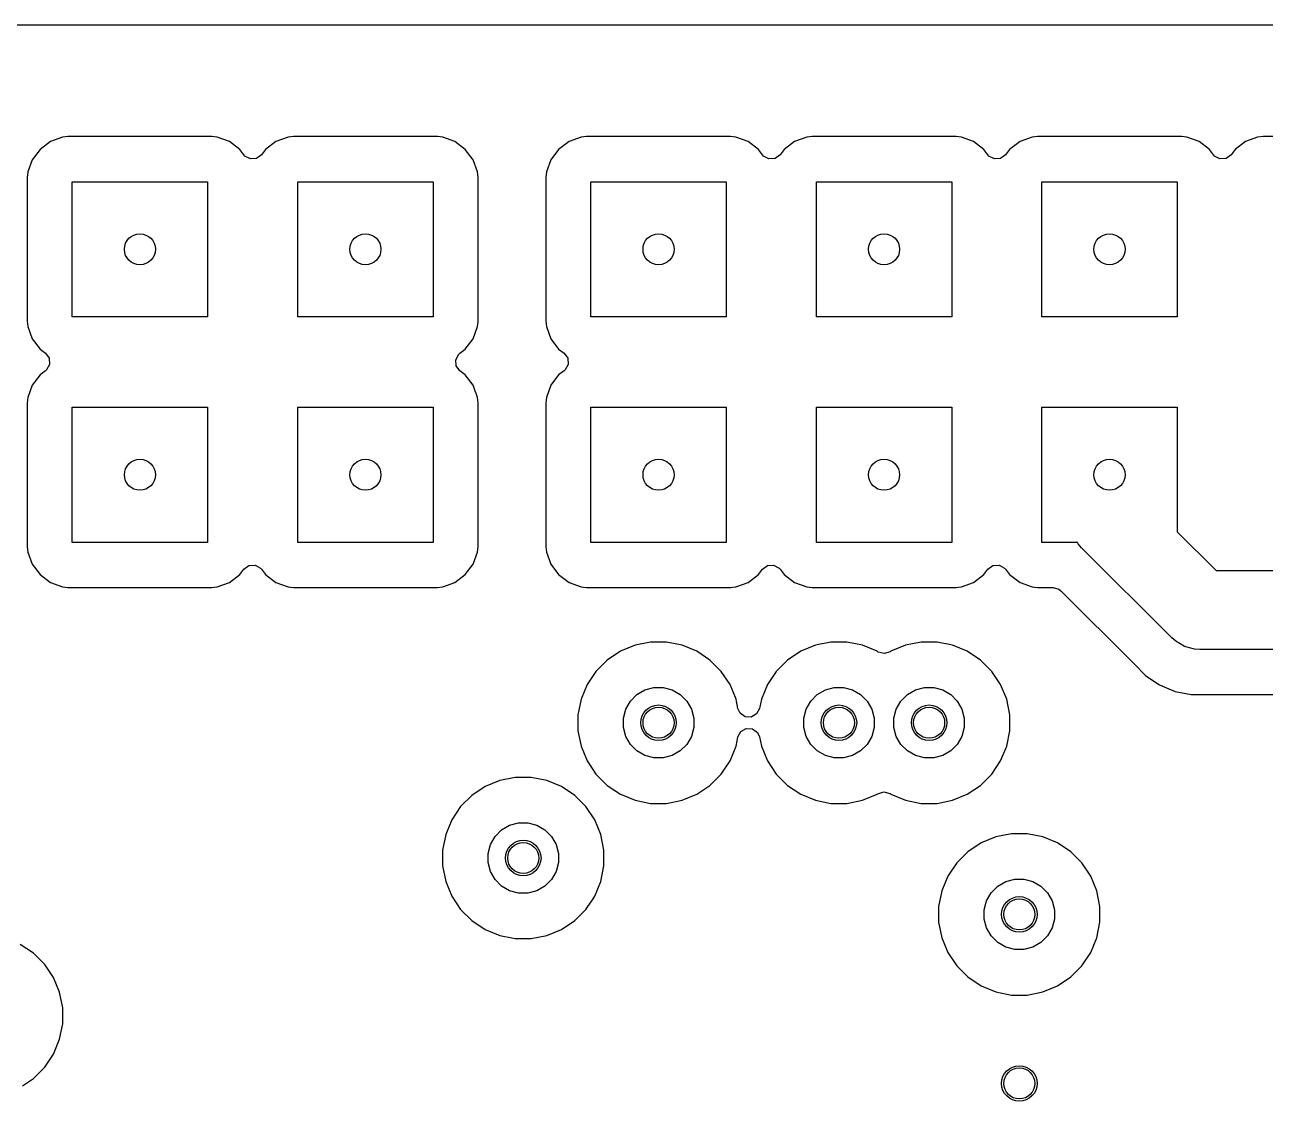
# Model space of a CAD drawing. Extents: x -2.18 to 1.8, y 0.44 to 2.81.
# Drawn here: x -1.521 to -0.971, y 2.337 to 2.815 of the extents above; entities that cross this region are included whole.
import ezdxf

# ---------------------------------------------------------------- set-up
doc = ezdxf.new("R2010")
doc.units = 0
doc.header["$MEASUREMENT"] = 0
doc.layers.add('BLACK', color=7, linetype='CONTINUOUS')

msp = doc.modelspace()

# ---------------------------------------------------------------- linework, layer by layer
at = {"layer": 'BLACK', "linetype": 'CONTINUOUS'}
for p, q in [((-2.1747, 2.81459), (0.99983, 2.81459)), ((-1.50969, 2.76275), (-1.5143, 2.7593)), ((-1.5043, 2.76476), (-1.50969, 2.76275)), ((-1.50192, 2.76502), (-1.5043, 2.76476)), ((-1.5043, 2.76476), (-1.5043, 2.76476)), ((-1.50191, 2.76502), (-1.50192, 2.76502)), ((-1.43809, 2.76502), (-1.50191, 2.76502)), ((-1.43808, 2.76502), (-1.43809, 2.76502)), ((-1.4357, 2.76476), (-1.43808, 2.76502)), ((-1.43031, 2.76275), (-1.4357, 2.76476)), ((-1.4257, 2.7593), (-1.43031, 2.76275)), ((-1.40969, 2.76275), (-1.4143, 2.7593)), ((-1.4043, 2.76476), (-1.40969, 2.76275)), ((-1.40192, 2.76502), (-1.4043, 2.76476)), ((-1.4043, 2.76476), (-1.4043, 2.76476)), ((-1.40191, 2.76502), (-1.40192, 2.76502)), ((-1.33809, 2.76502), (-1.40191, 2.76502)), ((-1.33808, 2.76502), (-1.33809, 2.76502)), ((-1.3357, 2.76476), (-1.33808, 2.76502)), ((-1.33031, 2.76275), (-1.3357, 2.76476)), ((-1.3257, 2.7593), (-1.33031, 2.76275)), ((-1.27969, 2.76275), (-1.2843, 2.7593)), ((-1.2743, 2.76476), (-1.27969, 2.76275)), ((-1.27192, 2.76502), (-1.2743, 2.76476)), ((-1.2743, 2.76476), (-1.2743, 2.76476)), ((-1.27191, 2.76502), (-1.27192, 2.76502)), ((-1.20809, 2.76502), (-1.27191, 2.76502)), ((-1.20808, 2.76502), (-1.20809, 2.76502)), ((-1.2057, 2.76476), (-1.20808, 2.76502)), ((-1.20031, 2.76275), (-1.2057, 2.76476)), ((-1.1957, 2.7593), (-1.20031, 2.76275)), ((-1.17969, 2.76275), (-1.1843, 2.7593)), ((-1.1743, 2.76476), (-1.17969, 2.76275)), ((-1.17192, 2.76502), (-1.1743, 2.76476)), ((-1.1743, 2.76476), (-1.1743, 2.76476)), ((-1.17191, 2.76502), (-1.17192, 2.76502)), ((-1.10809, 2.76502), (-1.17191, 2.76502)), ((-1.10808, 2.76502), (-1.10809, 2.76502)), ((-1.1057, 2.76476), (-1.10808, 2.76502)), ((-1.10031, 2.76275), (-1.1057, 2.76476)), ((-1.0957, 2.7593), (-1.10031, 2.76275)), ((-1.07969, 2.76275), (-1.0843, 2.7593)), ((-1.0743, 2.76476), (-1.07969, 2.76275)), ((-1.07192, 2.76502), (-1.0743, 2.76476)), ((-1.0743, 2.76476), (-1.0743, 2.76476)), ((-1.07191, 2.76502), (-1.07192, 2.76502)), ((-1.00809, 2.76502), (-1.07191, 2.76502)), ((-1.00808, 2.76502), (-1.00809, 2.76502)), ((-1.0057, 2.76476), (-1.00808, 2.76502)), ((-1.00031, 2.76275), (-1.0057, 2.76476)), ((-0.9957, 2.7593), (-1.00031, 2.76275)), ((-0.97969, 2.76275), (-0.9843, 2.7593)), ((-0.9743, 2.76476), (-0.97969, 2.76275)), ((-0.97192, 2.76502), (-0.9743, 2.76476)), ((-0.9743, 2.76476), (-0.9743, 2.76476)), ((-0.97191, 2.76502), (-0.97192, 2.76502)), ((-0.90809, 2.76502), (-0.97191, 2.76502)), ((-1.5143, 2.7593), (-1.51775, 2.75469)), ((-1.42391, 2.75691), (-1.4257, 2.7593)), ((-1.4257, 2.7593), (-1.4257, 2.7593)), ((-1.4257, 2.7593), (-1.4257, 2.7593)), ((-1.42345, 2.75638), (-1.42391, 2.75691)), ((-1.42104, 2.75507), (-1.42345, 2.75638)), ((-1.41609, 2.75691), (-1.41829, 2.75526)), ((-1.4143, 2.7593), (-1.41609, 2.75691)), ((-1.32225, 2.75469), (-1.3257, 2.7593)), ((-1.2843, 2.7593), (-1.28775, 2.75469)), ((-1.19391, 2.75691), (-1.1957, 2.7593)), ((-1.1957, 2.7593), (-1.1957, 2.7593)), ((-1.1957, 2.7593), (-1.1957, 2.7593)), ((-1.19345, 2.75638), (-1.19391, 2.75691)), ((-1.19104, 2.75507), (-1.19345, 2.75638)), ((-1.18609, 2.75691), (-1.18829, 2.75526)), ((-1.1843, 2.7593), (-1.18609, 2.75691)), ((-1.09391, 2.75691), (-1.0957, 2.7593)), ((-1.0957, 2.7593), (-1.0957, 2.7593)), ((-1.0957, 2.7593), (-1.0957, 2.7593)), ((-1.09345, 2.75638), (-1.09391, 2.75691)), ((-1.09104, 2.75507), (-1.09345, 2.75638)), ((-1.08609, 2.75691), (-1.08829, 2.75526)), ((-1.0843, 2.7593), (-1.08609, 2.75691)), ((-0.99391, 2.75691), (-0.9957, 2.7593)), ((-0.9957, 2.7593), (-0.9957, 2.7593)), ((-0.9957, 2.7593), (-0.9957, 2.7593)), ((-0.99345, 2.75638), (-0.99391, 2.75691)), ((-0.99104, 2.75507), (-0.99345, 2.75638)), ((-0.98609, 2.75691), (-0.98829, 2.75526)), ((-0.9843, 2.7593), (-0.98609, 2.75691)), ((-1.51775, 2.75469), (-1.51976, 2.7493)), ((-1.41829, 2.75526), (-1.42104, 2.75507)), ((-1.32024, 2.7493), (-1.32225, 2.75469)), ((-1.28775, 2.75469), (-1.28976, 2.7493)), ((-1.18829, 2.75526), (-1.19104, 2.75507)), ((-1.08829, 2.75526), (-1.09104, 2.75507)), ((-0.98829, 2.75526), (-0.99104, 2.75507)), ((-1.51976, 2.7493), (-1.52002, 2.74692)), ((-1.52002, 2.74692), (-1.52002, 2.68308)), ((-1.51976, 2.7493), (-1.51976, 2.7493)), ((-1.32011, 2.74814), (-1.32024, 2.7493)), ((-1.31998, 2.74692), (-1.32011, 2.74814)), ((-1.31998, 2.74691), (-1.31998, 2.74692)), ((-1.31998, 2.68309), (-1.31998, 2.74691)), ((-1.28976, 2.7493), (-1.29002, 2.74692)), ((-1.29002, 2.74692), (-1.29002, 2.68308)), ((-1.28976, 2.7493), (-1.28976, 2.7493)), ((-1.5, 2.685), (-1.5, 2.745)), ((-1.5, 2.745), (-1.44, 2.745)), ((-1.44, 2.745), (-1.44, 2.685)), ((-1.4, 2.685), (-1.4, 2.745)), ((-1.4, 2.745), (-1.34, 2.745)), ((-1.34, 2.745), (-1.34, 2.685)), ((-1.27, 2.685), (-1.27, 2.745)), ((-1.27, 2.745), (-1.21, 2.745)), ((-1.21, 2.745), (-1.21, 2.685)), ((-1.17, 2.685), (-1.17, 2.745)), ((-1.17, 2.745), (-1.11, 2.745)), ((-1.11, 2.745), (-1.11, 2.685)), ((-1.07, 2.685), (-1.07, 2.745)), ((-1.07, 2.745), (-1.01, 2.745)), ((-1.01, 2.745), (-1.01, 2.685)), ((-1.44, 2.685), (-1.5, 2.685)), ((-1.34, 2.685), (-1.4, 2.685)), ((-1.21, 2.685), (-1.27, 2.685)), ((-1.11, 2.685), (-1.17, 2.685)), ((-1.01, 2.685), (-1.07, 2.685)), ((-1.52002, 2.68308), (-1.51976, 2.6807)), ((-1.51976, 2.6807), (-1.51976, 2.6807)), ((-1.51976, 2.6807), (-1.51775, 2.67531)), ((-1.32225, 2.67531), (-1.32024, 2.6807)), ((-1.32024, 2.6807), (-1.32001, 2.68278)), ((-1.32001, 2.68278), (-1.31998, 2.68308)), ((-1.31998, 2.68308), (-1.31998, 2.68309)), ((-1.29002, 2.68308), (-1.28976, 2.6807)), ((-1.28976, 2.6807), (-1.28976, 2.6807)), ((-1.28976, 2.6807), (-1.28775, 2.67531)), ((-1.51775, 2.67531), (-1.5143, 2.6707)), ((-1.3257, 2.6707), (-1.32225, 2.67531)), ((-1.28775, 2.67531), (-1.2843, 2.6707)), ((-1.5143, 2.6707), (-1.5143, 2.6707)), ((-1.5143, 2.6707), (-1.5143, 2.6707)), ((-1.5143, 2.6707), (-1.51191, 2.66891)), ((-1.51191, 2.66891), (-1.51026, 2.66671)), ((-1.32993, 2.66604), (-1.32862, 2.66845)), ((-1.32862, 2.66845), (-1.32809, 2.66891)), ((-1.32809, 2.66891), (-1.3257, 2.6707)), ((-1.2843, 2.6707), (-1.2843, 2.6707)), ((-1.2843, 2.6707), (-1.2843, 2.6707)), ((-1.2843, 2.6707), (-1.28191, 2.66891)), ((-1.28191, 2.66891), (-1.28026, 2.66671)), ((-1.51007, 2.66396), (-1.51138, 2.66155)), ((-1.51026, 2.66671), (-1.51007, 2.66396)), ((-1.32974, 2.66329), (-1.32993, 2.66604)), ((-1.32809, 2.66109), (-1.32974, 2.66329)), ((-1.28007, 2.66396), (-1.28138, 2.66155)), ((-1.28026, 2.66671), (-1.28007, 2.66396)), ((-1.5143, 2.6593), (-1.51775, 2.65469)), ((-1.51191, 2.66109), (-1.5143, 2.6593)), ((-1.51138, 2.66155), (-1.51191, 2.66109)), ((-1.3257, 2.6593), (-1.32809, 2.66109)), ((-1.32225, 2.65469), (-1.3257, 2.6593)), ((-1.2843, 2.6593), (-1.28775, 2.65469)), ((-1.28191, 2.66109), (-1.2843, 2.6593)), ((-1.28138, 2.66155), (-1.28191, 2.66109)), ((-1.51775, 2.65469), (-1.51976, 2.6493)), ((-1.32112, 2.65167), (-1.32225, 2.65469)), ((-1.32105, 2.65148), (-1.32112, 2.65167)), ((-1.28775, 2.65469), (-1.28976, 2.6493)), ((-1.51976, 2.6493), (-1.52002, 2.64692)), ((-1.52002, 2.64692), (-1.52002, 2.58308)), ((-1.51976, 2.6493), (-1.51976, 2.6493)), ((-1.32024, 2.6493), (-1.32105, 2.65148)), ((-1.32011, 2.64814), (-1.32024, 2.6493)), ((-1.31998, 2.64692), (-1.32011, 2.64814)), ((-1.31998, 2.64691), (-1.31998, 2.64692)), ((-1.31998, 2.58309), (-1.31998, 2.64691)), ((-1.28976, 2.6493), (-1.29002, 2.64692)), ((-1.29002, 2.64692), (-1.29002, 2.58308)), ((-1.28976, 2.6493), (-1.28976, 2.6493)), ((-1.5, 2.585), (-1.5, 2.645)), ((-1.5, 2.645), (-1.44, 2.645)), ((-1.44, 2.645), (-1.44, 2.585)), ((-1.4, 2.585), (-1.4, 2.645)), ((-1.4, 2.645), (-1.34, 2.645)), ((-1.34, 2.645), (-1.34, 2.585)), ((-1.27, 2.585), (-1.27, 2.645)), ((-1.27, 2.645), (-1.21, 2.645)), ((-1.21, 2.645), (-1.21, 2.585)), ((-1.17, 2.585), (-1.17, 2.645)), ((-1.17, 2.645), (-1.11, 2.645)), ((-1.11, 2.645), (-1.11, 2.585)), ((-1.07, 2.585), (-1.07, 2.645)), ((-1.07, 2.645), (-1.01, 2.645)), ((-1.01, 2.645), (-1.01, 2.58975)), ((-1.01, 2.58975), (-0.99275, 2.5725)), ((-1.52002, 2.58308), (-1.51976, 2.5807)), ((-1.51976, 2.5807), (-1.51976, 2.5807)), ((-1.51976, 2.5807), (-1.51775, 2.57531)), ((-1.44, 2.585), (-1.5, 2.585)), ((-1.34, 2.585), (-1.4, 2.585)), ((-1.32225, 2.57531), (-1.32024, 2.5807)), ((-1.32024, 2.5807), (-1.32009, 2.58202)), ((-1.32009, 2.58202), (-1.31998, 2.58308)), ((-1.31998, 2.58308), (-1.31998, 2.58309)), ((-1.29002, 2.58308), (-1.28976, 2.5807)), ((-1.28976, 2.5807), (-1.28976, 2.5807)), ((-1.28976, 2.5807), (-1.28775, 2.57531)), ((-1.21, 2.585), (-1.27, 2.585)), ((-1.11, 2.585), (-1.17, 2.585)), ((-1.05426, 2.585), (-1.07, 2.585)), ((-1.05388, 2.58435), (-1.05426, 2.585)), ((-1.05237, 2.58263), (-1.05388, 2.58435)), ((-1.05388, 2.58435), (-1.05388, 2.58435)), ((-1.01237, 2.54263), (-1.05237, 2.58263)), ((-1.51775, 2.57531), (-1.5143, 2.5707)), ((-1.42391, 2.57309), (-1.42171, 2.57474)), ((-1.42171, 2.57474), (-1.41896, 2.57493)), ((-1.41896, 2.57493), (-1.41655, 2.57362)), ((-1.3257, 2.5707), (-1.32225, 2.57531)), ((-1.28775, 2.57531), (-1.2843, 2.5707)), ((-1.19391, 2.57309), (-1.19171, 2.57474)), ((-1.19171, 2.57474), (-1.18896, 2.57493)), ((-1.18896, 2.57493), (-1.18655, 2.57362)), ((-1.09391, 2.57309), (-1.09171, 2.57474)), ((-1.09171, 2.57474), (-1.08896, 2.57493)), ((-1.08896, 2.57493), (-1.08655, 2.57362)), ((-1.5143, 2.5707), (-1.50969, 2.56725)), ((-1.43031, 2.56725), (-1.4257, 2.5707)), ((-1.4257, 2.5707), (-1.42391, 2.57309)), ((-1.41655, 2.57362), (-1.41609, 2.57309)), ((-1.41609, 2.57309), (-1.4143, 2.5707)), ((-1.4143, 2.5707), (-1.40969, 2.56725)), ((-1.33031, 2.56725), (-1.3257, 2.5707)), ((-1.2843, 2.5707), (-1.27969, 2.56725)), ((-1.20031, 2.56725), (-1.1957, 2.5707)), ((-1.1957, 2.5707), (-1.19391, 2.57309)), ((-1.18655, 2.57362), (-1.18609, 2.57309)), ((-1.18609, 2.57309), (-1.1843, 2.5707)), ((-1.1843, 2.5707), (-1.17969, 2.56725)), ((-1.10031, 2.56725), (-1.0957, 2.5707)), ((-1.0957, 2.5707), (-1.09391, 2.57309)), ((-1.08655, 2.57362), (-1.08609, 2.57309)), ((-1.08609, 2.57309), (-1.0843, 2.5707)), ((-1.0843, 2.5707), (-1.07969, 2.56725)), ((-0.99275, 2.5725), (-0.88725, 2.5725)), ((-1.50969, 2.56725), (-1.5043, 2.56524)), ((-1.5043, 2.56524), (-1.50323, 2.56512)), ((-1.50323, 2.56512), (-1.50192, 2.56498)), ((-1.50192, 2.56498), (-1.50191, 2.56498)), ((-1.50191, 2.56498), (-1.43809, 2.56498)), ((-1.43809, 2.56498), (-1.43808, 2.56498)), ((-1.43808, 2.56498), (-1.43702, 2.56509)), ((-1.43702, 2.56509), (-1.4357, 2.56524)), ((-1.4357, 2.56524), (-1.43031, 2.56725)), ((-1.40969, 2.56725), (-1.4043, 2.56524)), ((-1.4043, 2.56524), (-1.40323, 2.56512)), ((-1.40323, 2.56512), (-1.40192, 2.56498)), ((-1.40192, 2.56498), (-1.40191, 2.56498)), ((-1.40191, 2.56498), (-1.33809, 2.56498)), ((-1.33809, 2.56498), (-1.33808, 2.56498)), ((-1.33808, 2.56498), (-1.33702, 2.56509)), ((-1.33702, 2.56509), (-1.3357, 2.56524)), ((-1.3357, 2.56524), (-1.33031, 2.56725)), ((-1.27969, 2.56725), (-1.2743, 2.56524)), ((-1.2743, 2.56524), (-1.27323, 2.56512)), ((-1.27323, 2.56512), (-1.27192, 2.56498)), ((-1.27192, 2.56498), (-1.27191, 2.56498)), ((-1.27191, 2.56498), (-1.20809, 2.56498)), ((-1.20809, 2.56498), (-1.20808, 2.56498)), ((-1.20808, 2.56498), (-1.20702, 2.56509)), ((-1.20702, 2.56509), (-1.2057, 2.56524)), ((-1.2057, 2.56524), (-1.20031, 2.56725)), ((-1.17969, 2.56725), (-1.1743, 2.56524)), ((-1.1743, 2.56524), (-1.17323, 2.56512)), ((-1.17323, 2.56512), (-1.17192, 2.56498)), ((-1.17192, 2.56498), (-1.17191, 2.56498)), ((-1.17191, 2.56498), (-1.10809, 2.56498)), ((-1.10809, 2.56498), (-1.10808, 2.56498)), ((-1.10808, 2.56498), (-1.10702, 2.56509)), ((-1.10702, 2.56509), (-1.1057, 2.56524)), ((-1.1057, 2.56524), (-1.10031, 2.56725)), ((-1.07969, 2.56725), (-1.0743, 2.56524)), ((-1.0743, 2.56524), (-1.07323, 2.56512)), ((-1.07323, 2.56512), (-1.07192, 2.56498)), ((-1.07192, 2.56498), (-1.07191, 2.56498)), ((-1.07191, 2.56498), (-1.06506, 2.56498)), ((-1.06506, 2.56498), (-1.06242, 2.56421)), ((-1.06242, 2.56421), (-1.06161, 2.56355)), ((-1.06161, 2.56355), (-1.02914, 2.53108)), ((-1.01065, 2.54112), (-1.01237, 2.54263)), ((-1.25694, 2.5367), (-1.2628, 2.53278)), ((-1.25043, 2.53939), (-1.25694, 2.5367)), ((-1.25694, 2.5367), (-1.25694, 2.5367)), ((-1.24352, 2.54077), (-1.25043, 2.53939)), ((-1.25043, 2.53939), (-1.25043, 2.53939)), ((-1.23648, 2.54077), (-1.24352, 2.54077)), ((-1.24352, 2.54077), (-1.24352, 2.54077)), ((-1.22957, 2.53939), (-1.23648, 2.54077)), ((-1.23648, 2.54077), (-1.23648, 2.54077)), ((-1.22306, 2.5367), (-1.22957, 2.53939)), ((-1.22957, 2.53939), (-1.22957, 2.53939)), ((-1.2172, 2.53278), (-1.22306, 2.5367)), ((-1.22306, 2.5367), (-1.22306, 2.5367)), ((-1.17694, 2.5367), (-1.1828, 2.53278)), ((-1.17043, 2.53939), (-1.17694, 2.5367)), ((-1.17694, 2.5367), (-1.17694, 2.5367)), ((-1.16352, 2.54077), (-1.17043, 2.53939)), ((-1.17043, 2.53939), (-1.17043, 2.53939)), ((-1.15648, 2.54077), (-1.16352, 2.54077)), ((-1.16352, 2.54077), (-1.16352, 2.54077)), ((-1.14957, 2.53939), (-1.15648, 2.54077)), ((-1.15648, 2.54077), (-1.15648, 2.54077)), ((-1.14306, 2.5367), (-1.14957, 2.53939)), ((-1.14957, 2.53939), (-1.14957, 2.53939)), ((-1.14271, 2.53647), (-1.14306, 2.5367)), ((-1.14257, 2.53637), (-1.14271, 2.53647)), ((-1.13991, 2.53564), (-1.14257, 2.53637)), ((-1.13729, 2.53647), (-1.13991, 2.53564)), ((-1.13694, 2.5367), (-1.13729, 2.53647)), ((-1.13043, 2.53939), (-1.13694, 2.5367)), ((-1.12352, 2.54077), (-1.13043, 2.53939)), ((-1.13043, 2.53939), (-1.13043, 2.53939)), ((-1.11648, 2.54077), (-1.12352, 2.54077)), ((-1.12352, 2.54077), (-1.12352, 2.54077)), ((-1.10957, 2.53939), (-1.11648, 2.54077)), ((-1.11648, 2.54077), (-1.11648, 2.54077)), ((-1.10306, 2.5367), (-1.10957, 2.53939)), ((-1.10957, 2.53939), (-1.10957, 2.53939)), ((-1.0972, 2.53278), (-1.10306, 2.5367)), ((-1.10306, 2.5367), (-1.10306, 2.5367)), ((-1.0067, 2.53883), (-1.01065, 2.54112)), ((-1.01065, 2.54112), (-1.01065, 2.54112)), ((-1.00449, 2.53824), (-1.0067, 2.53883)), ((-1.00228, 2.53765), (-1.00449, 2.53824)), ((-1, 2.5375), (-1.00228, 2.53765)), ((-1.00228, 2.53765), (-1.00228, 2.53765)), ((-0.88, 2.5375), (-1, 2.5375)), ((-1.2628, 2.53278), (-1.26778, 2.5278)), ((-1.2628, 2.53278), (-1.2628, 2.53278)), ((-1.21222, 2.5278), (-1.2172, 2.53278)), ((-1.2172, 2.53278), (-1.2172, 2.53278)), ((-1.1828, 2.53278), (-1.18778, 2.5278)), ((-1.1828, 2.53278), (-1.1828, 2.53278)), ((-1.09222, 2.5278), (-1.0972, 2.53278)), ((-1.0972, 2.53278), (-1.0972, 2.53278)), ((-1.02914, 2.53108), (-1.02392, 2.52586)), ((-1.26778, 2.5278), (-1.2717, 2.52194)), ((-1.26778, 2.5278), (-1.26778, 2.5278)), ((-1.2083, 2.52194), (-1.21222, 2.5278)), ((-1.21222, 2.5278), (-1.21222, 2.5278)), ((-1.18778, 2.5278), (-1.1917, 2.52194)), ((-1.18778, 2.5278), (-1.18778, 2.5278)), ((-1.0883, 2.52194), (-1.09222, 2.5278)), ((-1.09222, 2.5278), (-1.09222, 2.5278)), ((-1.02392, 2.52586), (-1.01777, 2.52175)), ((-1.2717, 2.52194), (-1.27439, 2.51543)), ((-1.2717, 2.52194), (-1.2717, 2.52194)), ((-1.24959, 2.51749), (-1.24603, 2.51955)), ((-1.24603, 2.51955), (-1.24206, 2.52061)), ((-1.24206, 2.52061), (-1.23794, 2.52061)), ((-1.23794, 2.52061), (-1.23397, 2.51955)), ((-1.23397, 2.51955), (-1.23041, 2.51749)), ((-1.20561, 2.51543), (-1.2083, 2.52194)), ((-1.2083, 2.52194), (-1.2083, 2.52194)), ((-1.2083, 2.52194), (-1.2083, 2.52194)), ((-1.1917, 2.52194), (-1.19439, 2.51543)), ((-1.1917, 2.52194), (-1.1917, 2.52194)), ((-1.16959, 2.51749), (-1.16603, 2.51955)), ((-1.16603, 2.51955), (-1.16206, 2.52061)), ((-1.16206, 2.52061), (-1.15794, 2.52061)), ((-1.15794, 2.52061), (-1.15397, 2.51955)), ((-1.15397, 2.51955), (-1.15041, 2.51749)), ((-1.12959, 2.51749), (-1.12603, 2.51955)), ((-1.12603, 2.51955), (-1.12206, 2.52061)), ((-1.12206, 2.52061), (-1.11794, 2.52061)), ((-1.11794, 2.52061), (-1.11397, 2.51955)), ((-1.11397, 2.51955), (-1.11041, 2.51749)), ((-1.08561, 2.51543), (-1.0883, 2.52194)), ((-1.0883, 2.52194), (-1.0883, 2.52194)), ((-1.0883, 2.52194), (-1.0883, 2.52194)), ((-1.01777, 2.52175), (-1.01777, 2.52175)), ((-1.01777, 2.52175), (-1.01777, 2.52175)), ((-1.01777, 2.52175), (-1.01777, 2.52175)), ((-1.01777, 2.52175), (-1.01479, 2.52052)), ((-1.01479, 2.52052), (-1.01094, 2.51892)), ((-1.27439, 2.51543), (-1.27577, 2.50852)), ((-1.27439, 2.51543), (-1.27439, 2.51543)), ((-1.25455, 2.51103), (-1.25249, 2.51459)), ((-1.25249, 2.51459), (-1.24959, 2.51749)), ((-1.23041, 2.51749), (-1.22751, 2.51459)), ((-1.22751, 2.51459), (-1.22545, 2.51103)), ((-1.20545, 2.51463), (-1.20561, 2.51543)), ((-1.20479, 2.51132), (-1.20545, 2.51463)), ((-1.19439, 2.51543), (-1.19521, 2.51132)), ((-1.19439, 2.51543), (-1.19439, 2.51543)), ((-1.17455, 2.51103), (-1.17249, 2.51459)), ((-1.17249, 2.51459), (-1.16959, 2.51749)), ((-1.15041, 2.51749), (-1.14751, 2.51459)), ((-1.14751, 2.51459), (-1.14545, 2.51103)), ((-1.13455, 2.51103), (-1.13249, 2.51459)), ((-1.13249, 2.51459), (-1.12959, 2.51749)), ((-1.11041, 2.51749), (-1.10751, 2.51459)), ((-1.10751, 2.51459), (-1.10545, 2.51103)), ((-1.08423, 2.50852), (-1.08561, 2.51543)), ((-1.01094, 2.51892), (-1.00372, 2.51749)), ((-1.00372, 2.51749), (-1.0037, 2.51748)), ((-1.0037, 2.51748), (-1.0037, 2.51748)), ((-1.0037, 2.51748), (-1.0037, 2.51748)), ((-1.0037, 2.51748), (-0.92545, 2.51748)), ((-1.27577, 2.50852), (-1.27577, 2.50148)), ((-1.25561, 2.50706), (-1.25455, 2.51103)), ((-1.22545, 2.51103), (-1.22439, 2.50706)), ((-1.20386, 2.50927), (-1.20479, 2.51132)), ((-1.20162, 2.50767), (-1.20386, 2.50927)), ((-1.19649, 2.50888), (-1.19888, 2.50752)), ((-1.19521, 2.51132), (-1.19649, 2.50888)), ((-1.17561, 2.50706), (-1.17455, 2.51103)), ((-1.14545, 2.51103), (-1.14439, 2.50706)), ((-1.13561, 2.50706), (-1.13455, 2.51103)), ((-1.10545, 2.51103), (-1.10439, 2.50706)), ((-1.08423, 2.50148), (-1.08423, 2.50852)), ((-1.25561, 2.50294), (-1.25561, 2.50706)), ((-1.22439, 2.50706), (-1.22439, 2.50294)), ((-1.19888, 2.50752), (-1.20162, 2.50767)), ((-1.17561, 2.50294), (-1.17561, 2.50706)), ((-1.14439, 2.50706), (-1.14439, 2.50294)), ((-1.13561, 2.50294), (-1.13561, 2.50706)), ((-1.10439, 2.50706), (-1.10439, 2.50294)), ((-1.27577, 2.50148), (-1.27439, 2.49457)), ((-1.25455, 2.49897), (-1.25561, 2.50294)), ((-1.25249, 2.49541), (-1.25455, 2.49897)), ((-1.22545, 2.49897), (-1.22751, 2.49541)), ((-1.22439, 2.50294), (-1.22545, 2.49897)), ((-1.20514, 2.49694), (-1.20479, 2.49868)), ((-1.20479, 2.49868), (-1.20351, 2.50112)), ((-1.20351, 2.50112), (-1.20112, 2.50248)), ((-1.20112, 2.50248), (-1.19838, 2.50233)), ((-1.19838, 2.50233), (-1.19614, 2.50073)), ((-1.19614, 2.50073), (-1.19521, 2.49868)), ((-1.19521, 2.49868), (-1.19439, 2.49457)), ((-1.17455, 2.49897), (-1.17561, 2.50294)), ((-1.17249, 2.49541), (-1.17455, 2.49897)), ((-1.14545, 2.49897), (-1.14751, 2.49541)), ((-1.14439, 2.50294), (-1.14545, 2.49897)), ((-1.13455, 2.49897), (-1.13561, 2.50294)), ((-1.13249, 2.49541), (-1.13455, 2.49897)), ((-1.10545, 2.49897), (-1.10751, 2.49541)), ((-1.10439, 2.50294), (-1.10545, 2.49897)), ((-1.08561, 2.49457), (-1.08423, 2.50148)), ((-1.27439, 2.49457), (-1.27439, 2.49457)), ((-1.27439, 2.49457), (-1.2717, 2.48806)), ((-1.24959, 2.49251), (-1.25249, 2.49541)), ((-1.24603, 2.49045), (-1.24959, 2.49251)), ((-1.23041, 2.49251), (-1.23397, 2.49045)), ((-1.22751, 2.49541), (-1.23041, 2.49251)), ((-1.2083, 2.48806), (-1.20561, 2.49457)), ((-1.20561, 2.49457), (-1.20514, 2.49694)), ((-1.19439, 2.49457), (-1.19439, 2.49457)), ((-1.19439, 2.49457), (-1.1917, 2.48806)), ((-1.16959, 2.49251), (-1.17249, 2.49541)), ((-1.16603, 2.49045), (-1.16959, 2.49251)), ((-1.15041, 2.49251), (-1.15397, 2.49045)), ((-1.14751, 2.49541), (-1.15041, 2.49251)), ((-1.12959, 2.49251), (-1.13249, 2.49541)), ((-1.12603, 2.49045), (-1.12959, 2.49251)), ((-1.11041, 2.49251), (-1.11397, 2.49045)), ((-1.10751, 2.49541), (-1.11041, 2.49251)), ((-1.0883, 2.48806), (-1.08561, 2.49457)), ((-1.2717, 2.48806), (-1.2717, 2.48806)), ((-1.2717, 2.48806), (-1.26778, 2.4822)), ((-1.24206, 2.48939), (-1.24603, 2.49045)), ((-1.23794, 2.48939), (-1.24206, 2.48939)), ((-1.23397, 2.49045), (-1.23794, 2.48939)), ((-1.21222, 2.4822), (-1.2083, 2.48806)), ((-1.1917, 2.48806), (-1.1917, 2.48806)), ((-1.1917, 2.48806), (-1.18778, 2.4822)), ((-1.16206, 2.48939), (-1.16603, 2.49045)), ((-1.15794, 2.48939), (-1.16206, 2.48939)), ((-1.15397, 2.49045), (-1.15794, 2.48939)), ((-1.12206, 2.48939), (-1.12603, 2.49045)), ((-1.11794, 2.48939), (-1.12206, 2.48939)), ((-1.11397, 2.49045), (-1.11794, 2.48939)), ((-1.09222, 2.4822), (-1.0883, 2.48806)), ((-1.26778, 2.4822), (-1.26778, 2.4822)), ((-1.26778, 2.4822), (-1.2628, 2.47722)), ((-1.2172, 2.47722), (-1.21222, 2.4822)), ((-1.18778, 2.4822), (-1.18778, 2.4822)), ((-1.18778, 2.4822), (-1.1828, 2.47722)), ((-1.0972, 2.47722), (-1.09222, 2.4822)), ((-1.31694, 2.4767), (-1.3228, 2.47278)), ((-1.31043, 2.47939), (-1.31694, 2.4767)), ((-1.31694, 2.4767), (-1.31694, 2.4767)), ((-1.30352, 2.48077), (-1.31043, 2.47939)), ((-1.31043, 2.47939), (-1.31043, 2.47939)), ((-1.29648, 2.48077), (-1.30352, 2.48077)), ((-1.30352, 2.48077), (-1.30352, 2.48077)), ((-1.28957, 2.47939), (-1.29648, 2.48077)), ((-1.29648, 2.48077), (-1.29648, 2.48077)), ((-1.28306, 2.4767), (-1.28957, 2.47939)), ((-1.28957, 2.47939), (-1.28957, 2.47939)), ((-1.2772, 2.47278), (-1.28306, 2.4767)), ((-1.28306, 2.4767), (-1.28306, 2.4767)), ((-1.2628, 2.47722), (-1.2628, 2.47722)), ((-1.2628, 2.47722), (-1.25694, 2.4733)), ((-1.22306, 2.4733), (-1.2172, 2.47722)), ((-1.1828, 2.47722), (-1.1828, 2.47722)), ((-1.1828, 2.47722), (-1.17694, 2.4733)), ((-1.10306, 2.4733), (-1.0972, 2.47722)), ((-1.3228, 2.47278), (-1.32778, 2.4678)), ((-1.3228, 2.47278), (-1.3228, 2.47278)), ((-1.27222, 2.4678), (-1.2772, 2.47278)), ((-1.2772, 2.47278), (-1.2772, 2.47278)), ((-1.25694, 2.4733), (-1.25694, 2.4733)), ((-1.25694, 2.4733), (-1.25694, 2.4733)), ((-1.25694, 2.4733), (-1.25043, 2.47061)), ((-1.25043, 2.47061), (-1.24352, 2.46923)), ((-1.23648, 2.46923), (-1.22957, 2.47061)), ((-1.22957, 2.47061), (-1.22306, 2.4733)), ((-1.17694, 2.4733), (-1.17694, 2.4733)), ((-1.17694, 2.4733), (-1.17694, 2.4733)), ((-1.17694, 2.4733), (-1.17043, 2.47061)), ((-1.17043, 2.47061), (-1.16352, 2.46923)), ((-1.15648, 2.46923), (-1.14957, 2.47061)), ((-1.14957, 2.47061), (-1.14306, 2.4733)), ((-1.14306, 2.4733), (-1.14271, 2.47353)), ((-1.14271, 2.47353), (-1.14009, 2.47436)), ((-1.14009, 2.47436), (-1.13743, 2.47363)), ((-1.13743, 2.47363), (-1.13729, 2.47354)), ((-1.13729, 2.47354), (-1.13694, 2.4733)), ((-1.13694, 2.4733), (-1.13043, 2.47061)), ((-1.13043, 2.47061), (-1.12352, 2.46923)), ((-1.11648, 2.46923), (-1.10957, 2.47061)), ((-1.10957, 2.47061), (-1.10306, 2.4733)), ((-1.32778, 2.4678), (-1.3317, 2.46194)), ((-1.32778, 2.4678), (-1.32778, 2.4678)), ((-1.2683, 2.46194), (-1.27222, 2.4678)), ((-1.27222, 2.4678), (-1.27222, 2.4678)), ((-1.24352, 2.46923), (-1.24352, 2.46923)), ((-1.24352, 2.46923), (-1.24352, 2.46923)), ((-1.24352, 2.46923), (-1.23648, 2.46923)), ((-1.23648, 2.46923), (-1.23648, 2.46923)), ((-1.16352, 2.46923), (-1.16352, 2.46923)), ((-1.16352, 2.46923), (-1.16352, 2.46923)), ((-1.16352, 2.46923), (-1.15648, 2.46923)), ((-1.15648, 2.46923), (-1.15648, 2.46923)), ((-1.12352, 2.46923), (-1.12352, 2.46923)), ((-1.12352, 2.46923), (-1.12352, 2.46923)), ((-1.12352, 2.46923), (-1.11648, 2.46923)), ((-1.11648, 2.46923), (-1.11648, 2.46923)), ((-1.3317, 2.46194), (-1.33439, 2.45543)), ((-1.3317, 2.46194), (-1.3317, 2.46194)), ((-1.30959, 2.45749), (-1.30603, 2.45955)), ((-1.30603, 2.45955), (-1.30206, 2.46061)), ((-1.30206, 2.46061), (-1.29794, 2.46061)), ((-1.29794, 2.46061), (-1.29397, 2.45955)), ((-1.29397, 2.45955), (-1.29041, 2.45749)), ((-1.26561, 2.45543), (-1.2683, 2.46194)), ((-1.2683, 2.46194), (-1.2683, 2.46194)), ((-1.2683, 2.46194), (-1.2683, 2.46194)), ((-1.33439, 2.45543), (-1.33577, 2.44852)), ((-1.33439, 2.45543), (-1.33439, 2.45543)), ((-1.31455, 2.45103), (-1.31249, 2.45459)), ((-1.31249, 2.45459), (-1.30959, 2.45749)), ((-1.29041, 2.45749), (-1.28751, 2.45459)), ((-1.28751, 2.45459), (-1.28545, 2.45103)), ((-1.26423, 2.44852), (-1.26561, 2.45543)), ((-1.09043, 2.45439), (-1.09694, 2.4517)), ((-1.08352, 2.45577), (-1.09043, 2.45439)), ((-1.09043, 2.45439), (-1.09043, 2.45439)), ((-1.07648, 2.45577), (-1.08352, 2.45577)), ((-1.08352, 2.45577), (-1.08352, 2.45577)), ((-1.06957, 2.45439), (-1.07648, 2.45577)), ((-1.07648, 2.45577), (-1.07648, 2.45577)), ((-1.06306, 2.4517), (-1.06957, 2.45439)), ((-1.06957, 2.45439), (-1.06957, 2.45439)), ((-1.33577, 2.44852), (-1.33577, 2.44148)), ((-1.31561, 2.44706), (-1.31455, 2.45103)), ((-1.28545, 2.45103), (-1.28439, 2.44706)), ((-1.26423, 2.44148), (-1.26423, 2.44852)), ((-1.09694, 2.4517), (-1.1028, 2.44778)), ((-1.09694, 2.4517), (-1.09694, 2.4517)), ((-1.0572, 2.44778), (-1.06306, 2.4517)), ((-1.06306, 2.4517), (-1.06306, 2.4517)), ((-1.31561, 2.44294), (-1.31561, 2.44706)), ((-1.31455, 2.43897), (-1.31561, 2.44294)), ((-1.28439, 2.44294), (-1.28545, 2.43897)), ((-1.28439, 2.44706), (-1.28439, 2.44294)), ((-1.10778, 2.4428), (-1.1117, 2.43694)), ((-1.1028, 2.44778), (-1.10778, 2.4428)), ((-1.10778, 2.4428), (-1.10778, 2.4428)), ((-1.1028, 2.44778), (-1.1028, 2.44778)), ((-1.05222, 2.4428), (-1.0572, 2.44778)), ((-1.0572, 2.44778), (-1.0572, 2.44778)), ((-1.0483, 2.43694), (-1.05222, 2.4428)), ((-1.05222, 2.4428), (-1.05222, 2.4428)), ((-1.33577, 2.44148), (-1.33439, 2.43457)), ((-1.31249, 2.43541), (-1.31455, 2.43897)), ((-1.28545, 2.43897), (-1.28751, 2.43541)), ((-1.26561, 2.43457), (-1.26423, 2.44148)), ((-1.33439, 2.43457), (-1.33439, 2.43457)), ((-1.33439, 2.43457), (-1.3317, 2.42806)), ((-1.30959, 2.43251), (-1.31249, 2.43541)), ((-1.30603, 2.43045), (-1.30959, 2.43251)), ((-1.29041, 2.43251), (-1.29397, 2.43045)), ((-1.28751, 2.43541), (-1.29041, 2.43251)), ((-1.2683, 2.42806), (-1.26561, 2.43457)), ((-1.1117, 2.43694), (-1.11439, 2.43043)), ((-1.1117, 2.43694), (-1.1117, 2.43694)), ((-1.09249, 2.42959), (-1.08959, 2.43249)), ((-1.08959, 2.43249), (-1.08603, 2.43455)), ((-1.08603, 2.43455), (-1.08206, 2.43561)), ((-1.08206, 2.43561), (-1.07794, 2.43561)), ((-1.07794, 2.43561), (-1.07397, 2.43455)), ((-1.07397, 2.43455), (-1.07041, 2.43249)), ((-1.07041, 2.43249), (-1.06751, 2.42959)), ((-1.04561, 2.43043), (-1.0483, 2.43694)), ((-1.0483, 2.43694), (-1.0483, 2.43694)), ((-1.0483, 2.43694), (-1.0483, 2.43694)), ((-1.3317, 2.42806), (-1.3317, 2.42806)), ((-1.3317, 2.42806), (-1.32778, 2.4222)), ((-1.30206, 2.42939), (-1.30603, 2.43045)), ((-1.29794, 2.42939), (-1.30206, 2.42939)), ((-1.29397, 2.43045), (-1.29794, 2.42939)), ((-1.27064, 2.42457), (-1.26936, 2.42647)), ((-1.26936, 2.42647), (-1.2683, 2.42806)), ((-1.2683, 2.42806), (-1.2683, 2.42806)), ((-1.11439, 2.43043), (-1.11577, 2.42352)), ((-1.11439, 2.43043), (-1.11439, 2.43043)), ((-1.09561, 2.42206), (-1.09455, 2.42603)), ((-1.09455, 2.42603), (-1.09249, 2.42959)), ((-1.06751, 2.42959), (-1.06545, 2.42603)), ((-1.06545, 2.42603), (-1.06439, 2.42206)), ((-1.04423, 2.42352), (-1.04561, 2.43043)), ((-1.32778, 2.4222), (-1.32778, 2.4222)), ((-1.32778, 2.4222), (-1.3228, 2.41722)), ((-1.2772, 2.41722), (-1.27222, 2.4222)), ((-1.27222, 2.4222), (-1.27133, 2.42352)), ((-1.27133, 2.42352), (-1.27064, 2.42457)), ((-1.11577, 2.42352), (-1.11577, 2.41648)), ((-1.09561, 2.41794), (-1.09561, 2.42206)), ((-1.06439, 2.42206), (-1.06439, 2.41794)), ((-1.04423, 2.41648), (-1.04423, 2.42352)), ((-1.3228, 2.41722), (-1.3228, 2.41722)), ((-1.3228, 2.41722), (-1.31694, 2.4133)), ((-1.28306, 2.4133), (-1.2772, 2.41722)), ((-1.11577, 2.41648), (-1.11439, 2.40957)), ((-1.09455, 2.41397), (-1.09561, 2.41794)), ((-1.06439, 2.41794), (-1.06545, 2.41397)), ((-1.04561, 2.40957), (-1.04423, 2.41648)), ((-1.31694, 2.4133), (-1.31694, 2.4133)), ((-1.31694, 2.4133), (-1.31694, 2.4133)), ((-1.31694, 2.4133), (-1.31043, 2.41061)), ((-1.31043, 2.41061), (-1.30433, 2.40939)), ((-1.29648, 2.40923), (-1.28957, 2.41061)), ((-1.28957, 2.41061), (-1.28306, 2.4133)), ((-1.11439, 2.40957), (-1.11439, 2.40957)), ((-1.11439, 2.40957), (-1.1117, 2.40306)), ((-1.09249, 2.41041), (-1.09455, 2.41397)), ((-1.08959, 2.40751), (-1.09249, 2.41041)), ((-1.06751, 2.41041), (-1.07041, 2.40751)), ((-1.06545, 2.41397), (-1.06751, 2.41041)), ((-1.0483, 2.40306), (-1.04561, 2.40957)), ((-1.5172, 2.40278), (-1.52306, 2.4067)), ((-1.30433, 2.40939), (-1.30352, 2.40923)), ((-1.30352, 2.40923), (-1.30352, 2.40923)), ((-1.30352, 2.40923), (-1.30352, 2.40923)), ((-1.30352, 2.40923), (-1.29648, 2.40923)), ((-1.29648, 2.40923), (-1.29648, 2.40923)), ((-1.08603, 2.40545), (-1.08959, 2.40751)), ((-1.08206, 2.40439), (-1.08603, 2.40545)), ((-1.07794, 2.40439), (-1.08206, 2.40439)), ((-1.07397, 2.40545), (-1.07794, 2.40439)), ((-1.07041, 2.40751), (-1.07397, 2.40545)), ((-1.51222, 2.3978), (-1.5172, 2.40278)), ((-1.5172, 2.40278), (-1.5172, 2.40278)), ((-1.1117, 2.40306), (-1.1117, 2.40306)), ((-1.1117, 2.40306), (-1.10778, 2.3972)), ((-1.05222, 2.3972), (-1.0483, 2.40306)), ((-1.5083, 2.39194), (-1.51222, 2.3978)), ((-1.51222, 2.3978), (-1.51222, 2.3978)), ((-1.10778, 2.3972), (-1.10778, 2.3972)), ((-1.10778, 2.3972), (-1.1028, 2.39222)), ((-1.0572, 2.39222), (-1.05222, 2.3972)), ((-1.50561, 2.38543), (-1.5083, 2.39194)), ((-1.5083, 2.39194), (-1.5083, 2.39194)), ((-1.5083, 2.39194), (-1.5083, 2.39194)), ((-1.1028, 2.39222), (-1.1028, 2.39222)), ((-1.1028, 2.39222), (-1.09694, 2.3883)), ((-1.09694, 2.3883), (-1.09694, 2.3883)), ((-1.09694, 2.3883), (-1.09694, 2.3883)), ((-1.09694, 2.3883), (-1.09043, 2.38561)), ((-1.06957, 2.38561), (-1.06306, 2.3883)), ((-1.06306, 2.3883), (-1.0572, 2.39222)), ((-1.50423, 2.37852), (-1.50561, 2.38543)), ((-1.09043, 2.38561), (-1.08352, 2.38423)), ((-1.08352, 2.38423), (-1.08352, 2.38423)), ((-1.08352, 2.38423), (-1.08352, 2.38423)), ((-1.08352, 2.38423), (-1.07648, 2.38423)), ((-1.07648, 2.38423), (-1.06957, 2.38561)), ((-1.07648, 2.38423), (-1.07648, 2.38423)), ((-1.50423, 2.37148), (-1.50423, 2.37852)), ((-1.50561, 2.36457), (-1.50423, 2.37148)), ((-1.5083, 2.35806), (-1.50561, 2.36457)), ((-1.51222, 2.3522), (-1.5083, 2.35806)), ((-1.5172, 2.34722), (-1.51222, 2.3522)), ((-1.51222, 2.3522), (-1.51222, 2.3522)), ((-1.5221, 2.34394), (-1.5172, 2.34722))]:
    msp.add_line(p, q, dxfattribs=at)
at = {"layer": 'BLACK'}
for centre, radius in [((-1.47, 2.715), 0.00689), ((-1.37, 2.715), 0.00689), ((-1.24, 2.715), 0.00689), ((-1.14, 2.715), 0.00689), ((-1.04, 2.715), 0.00689), ((-1.47, 2.615), 0.00689), ((-1.37, 2.615), 0.00689), ((-1.24, 2.615), 0.00689), ((-1.14, 2.615), 0.00689), ((-1.04, 2.615), 0.00689), ((-1.24, 2.505), 0.00787), ((-1.16, 2.505), 0.00787), ((-1.12, 2.505), 0.00787), ((-1.3, 2.445), 0.00787), ((-1.08, 2.42), 0.00787), ((-1.08, 2.345), 0.00787)]:
    msp.add_circle(centre, radius, dxfattribs=at)
at = {"layer": 'WHITE'}
for centre in [(-1.47, 2.715), (-1.37, 2.715), (-1.24, 2.715), (-1.14, 2.715), (-1.04, 2.715), (-1.47, 2.615), (-1.37, 2.615), (-1.24, 2.615), (-1.14, 2.615), (-1.04, 2.615), (-1.24, 2.505), (-1.16, 2.505), (-1.12, 2.505), (-1.3, 2.445), (-1.08, 2.42), (-1.08, 2.345)]:
    msp.add_circle(centre, 0.00689, dxfattribs=at)

doc.saveas('drawing.dxf')
